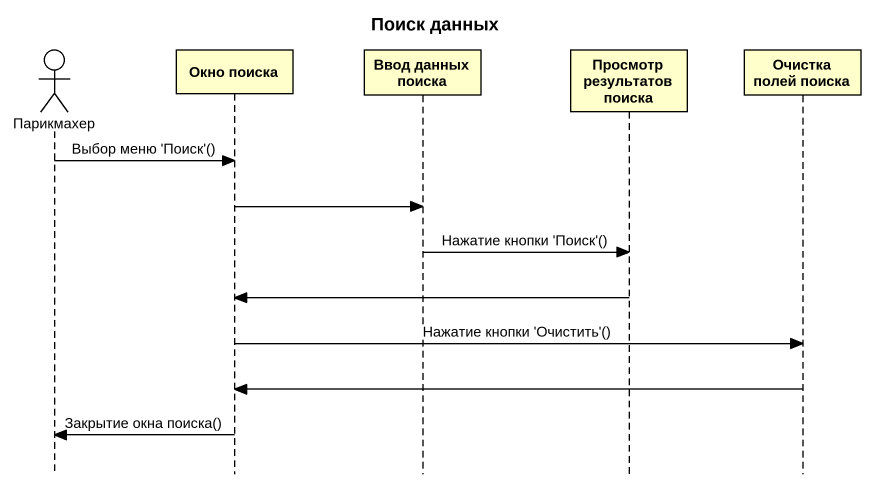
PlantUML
@startuml
title Поиск данных
hide footbox
actor Парикмахер
participant "Окно поиска" as Окно_поиска
participant "Ввод данных поиска" as Ввод_данных_поиска
participant "Просмотр результатов поиска" as Просмотр_результатов_поиска
participant "Очистка полей поиска" as Очистка_полей_поиска

Парикмахер -> Окно_поиска : Выбор меню 'Поиск'()
Окно_поиска -> Ввод_данных_поиска
Ввод_данных_поиска -> Просмотр_результатов_поиска : Нажатие кнопки 'Поиск'()
Просмотр_результатов_поиска -> Окно_поиска
Окно_поиска -> Очистка_полей_поиска : Нажатие кнопки 'Очистить'()
Очистка_полей_поиска -> Окно_поиска
Окно_поиска -> Парикмахер : Закрытие окна поиска()
@enduml
